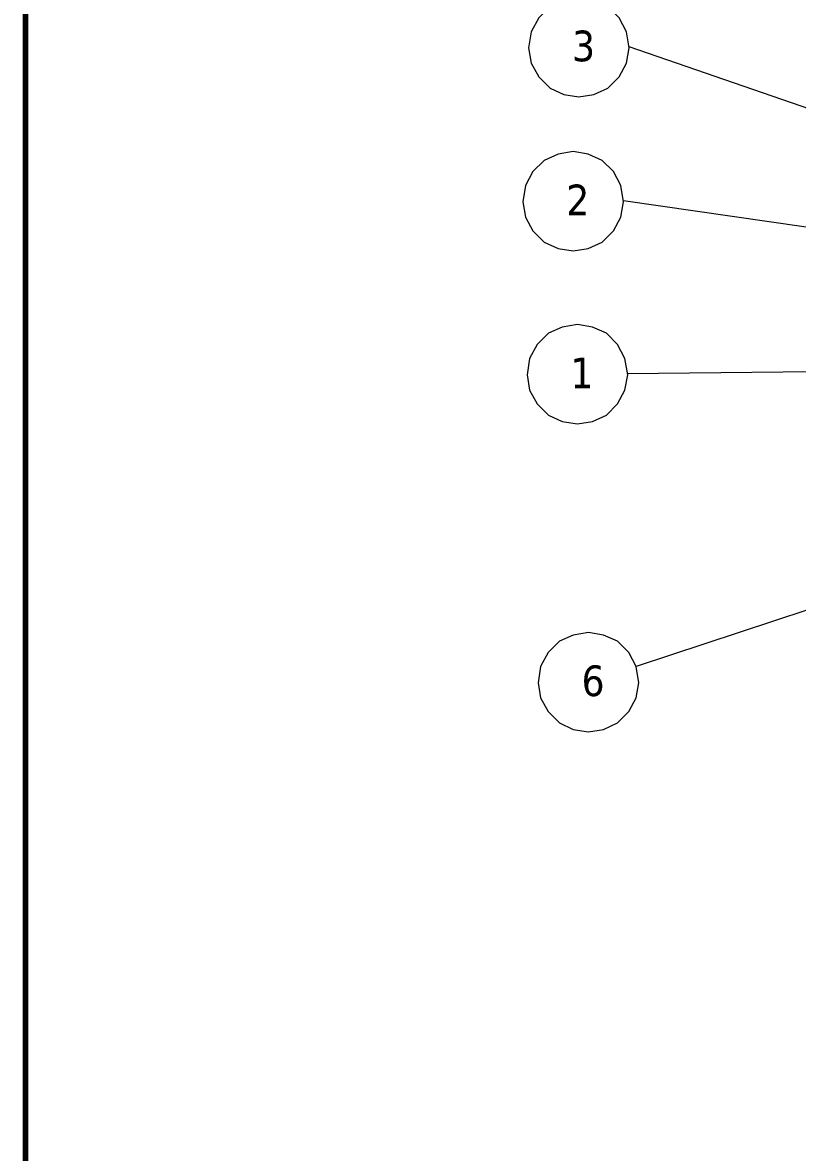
# Model space of a CAD drawing. Header units: millimetres. Extents: x 13152 to 84873, y -6229 to 22177.
# Drawn here: x 28648 to 29598, y 10297 to 11683 of the extents above; entities that cross this region are included whole.
import ezdxf

# ---------------------------------------------------------------- set-up
doc = ezdxf.new("R2010")
doc.units = ezdxf.units.MM
doc.header["$LTSCALE"] = 4
doc.layers.add('1', color=12, linetype='Continuous')
doc.layers.add('铁心', color=3, linetype='Continuous', lineweight=0)
doc.styles.add('Tahoma$001', font='tahoma.ttf', dxfattribs={"height": 2.159784})

msp = doc.modelspace()

# ---------------------------------------------------------------- linework, layer by layer
at = {"layer": '1', "color": 0, "lineweight": 40, "const_width": 6.91}
msp.add_lwpolyline([(28650.99, 7583.67), (36228.84, 7583.67), (36228.84, 13030.25), (28650.99, 13030.25), (28650.99, 7583.67)], dxfattribs=at)
at = {"layer": '铁心', "lineweight": 13}
for points in [[(29392.08, 11652.38), (29388.76, 11672.26), (29379.73, 11689.43), (29365.87, 11703.29), (29348.7, 11710.82), (29330.33, 11714.13), (29311.66, 11710.82), (29294.79, 11703.29), (29280.94, 11689.43), (29271.6, 11672.26), (29268.59, 11652.38), (29271.6, 11633.71), (29280.94, 11616.84), (29294.79, 11602.99), (29311.66, 11595.16), (29330.33, 11592.15), (29348.7, 11595.16), (29365.87, 11602.99), (29379.73, 11616.84), (29388.76, 11633.71)], [(29385.05, 11463.48), (29381.73, 11483.36), (29372.7, 11500.53), (29358.84, 11514.38), (29341.68, 11521.91), (29323.3, 11525.22), (29304.63, 11521.91), (29287.76, 11514.38), (29273.91, 11500.53), (29264.57, 11483.36), (29261.56, 11463.48), (29264.57, 11444.81), (29273.91, 11427.94), (29287.76, 11414.09), (29304.63, 11406.26), (29323.3, 11403.24), (29341.68, 11406.26), (29358.84, 11414.09), (29372.7, 11427.94), (29381.73, 11444.81)], [(29390.12, 11251.25), (29386.81, 11271.13), (29377.77, 11288.3), (29363.92, 11302.15), (29346.75, 11309.68), (29328.38, 11313), (29309.71, 11309.68), (29292.84, 11302.15), (29278.99, 11288.3), (29269.65, 11271.13), (29266.64, 11251.25), (29269.65, 11232.58), (29278.99, 11215.71), (29292.84, 11201.86), (29309.71, 11194.03), (29328.38, 11191.01), (29346.75, 11194.03), (29363.92, 11201.86), (29377.77, 11215.71), (29386.81, 11232.58)], [(29403.74, 10873.45), (29400.42, 10893.33), (29391.39, 10910.49), (29377.53, 10924.35), (29360.37, 10931.88), (29341.99, 10935.19), (29323.32, 10931.88), (29306.45, 10924.35), (29292.6, 10910.49), (29283.26, 10893.33), (29280.25, 10873.45), (29283.26, 10854.77), (29292.6, 10837.91), (29306.45, 10824.05), (29323.32, 10816.22), (29341.99, 10813.21), (29360.37, 10816.22), (29377.53, 10824.05), (29391.39, 10837.91), (29400.42, 10854.77)]]:
    msp.add_lwpolyline(points, close=True, dxfattribs=at)
for points in [[(29919.58, 11471.56), (29391.85, 11653.75), (29391.85, 11653.75)], [(30097.25, 11361.88), (29384.82, 11464.85), (29384.82, 11464.85)], [(29999.7, 11258.99), (29389.9, 11252.62), (29389.9, 11252.62)], [(30116.62, 11129.83), (29400.42, 10893.33), (29400.42, 10893.33)]]:
    msp.add_lwpolyline(points, dxfattribs=at)

# ---------------------------------------------------------------- texts
at = {"layer": '铁心', "lineweight": 13, "style": 'Tahoma$001'}
for s, p in [('3', (29321.85, 11635.96)), ('2', (29314.82, 11447.06)), ('1', (29319.9, 11234.83)), ('6', (29333.51, 10857.03))]:
    msp.add_text(s, height=37.59, dxfattribs=at).set_placement(p)

doc.saveas('drawing.dxf')
